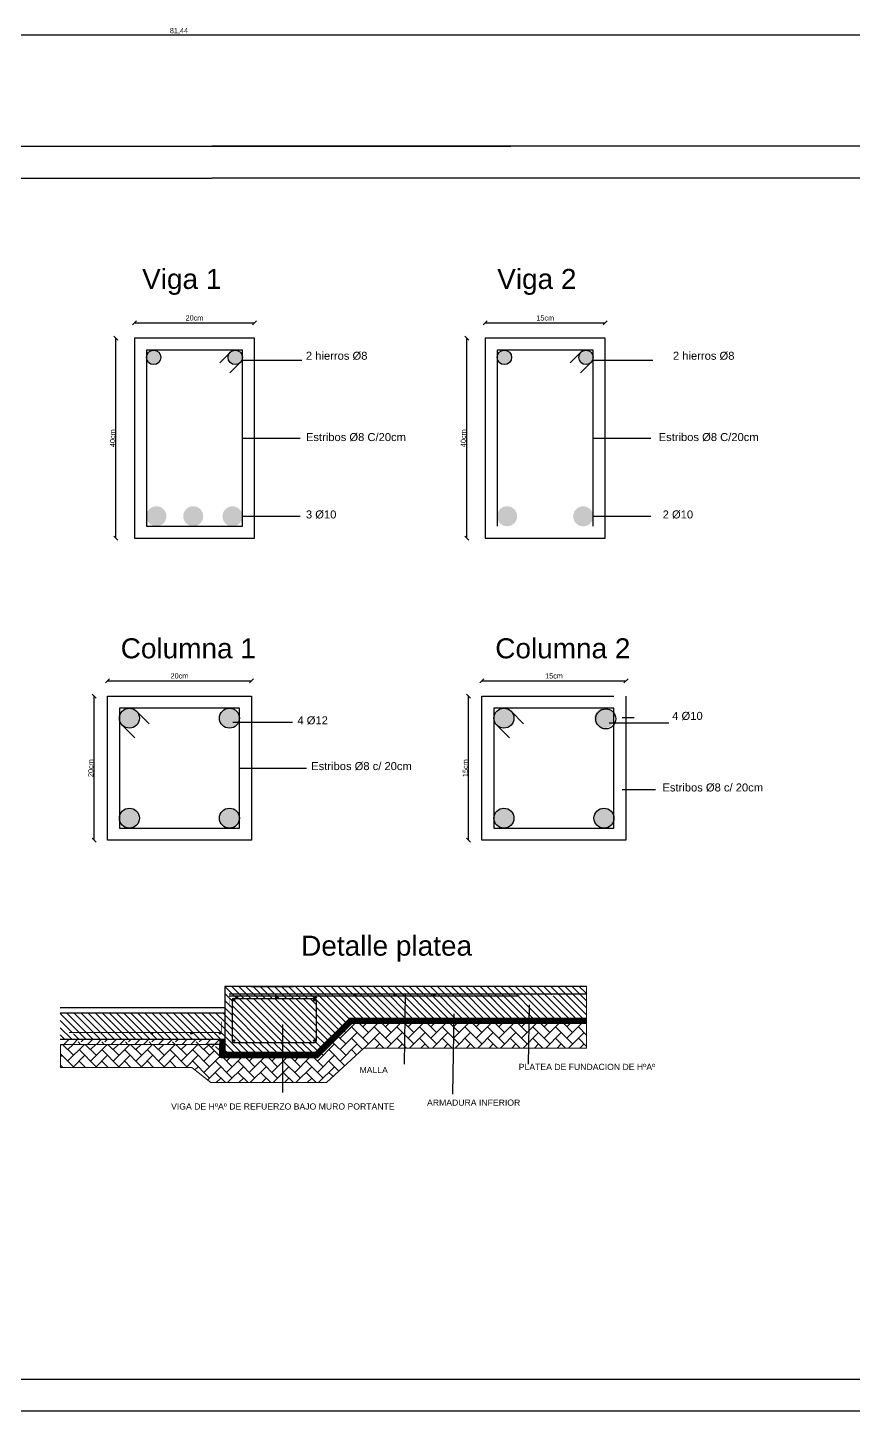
# Model space of a CAD drawing. Header units: millimetres. Extents: x 1356 to 2849, y 1307 to 1361.
# Drawn here: x 2640.15 to 2660.78, y 1326.13 to 1360.71 of the extents above; entities that cross this region are included whole.
import ezdxf

# ---------------------------------------------------------------- set-up
doc = ezdxf.new("R2010")
doc.units = ezdxf.units.MM
doc.linetypes.add('DASHED2', pattern=[0.375, 0.25, -0.125])
doc.linetypes.add('JIS_02_0.7', pattern=[1.35, 0.75, -0.6])
for name, color, linetype in [('AGUA FRIA', 5, 'JIS_02_0.7'), ('AUX1', 1, 'Continuous'), ('ejes', 8, 'DASHED2'), ('ESTRUCTURAS', 7, 'Continuous'), ('HORMIGÓN', 1, 'Continuous'), ('RETAK', 7, 'Continuous')]:
    doc.layers.add(name, color=color, linetype=linetype)
doc.layers.add('MUROS', color=1, linetype='Continuous', lineweight=30)
doc.styles.add('Arial', font='arial.ttf', dxfattribs={"height": 0.15})
doc.styles.get("Standard").update_dxf_attribs({"font": 'arial.ttf'})
doc.dimstyles.new('Joel', dxfattribs={"dimtxt": 0.13, "dimasz": 0.1, "dimexe": 1.25, "dimexo": 0.625, "dimgap": 0.0176, "dimtad": 1, "dimtxsty": 'Standard', "dimblk": 'OBLIQUE', "dimcen": 2.5, "dimse1": 1, "dimse2": 1, "dimclre": 256, "dimadec": 0, "dimazin": 0, "dimtfac": 1, "dimtmove": 0, "dimatfit": 3, "dimldrblk": 'OBLIQUE', "dimfxl": 1, "dimarcsym": 0})
pattern_1 = [(135, (4609.80737, 140.97154), (0.0886100576, 0.0886100576), [])]

# ---------------------------------------------------------------- blocks, each defined once
blk = doc.blocks.new('_Oblique')
at = {"color": 0, "linetype": 'ByBlock', "lineweight": -2}
blk.add_line((-0.5, -0.5), (0.5, 0.5), dxfattribs=at)
blk = doc.blocks.new('*D68')
at = {"color": 0, "lineweight": -2, "transparency": 16777216}
blk.add_line((2642.141, 1344.385), (2645.741, 1344.385), dxfattribs=at)
at = {"layer": 'Defpoints', "color": 0, "transparency": 16777216}
for p in [(2645.741, 1344.385), (2642.141, 1343.863), (2645.741, 1343.863)]:
    blk.add_point(p, dxfattribs=at)
at = {"color": 0, "lineweight": -2, "transparency": 16777216, "xscale": 0.1, "yscale": 0.1, "zscale": 0.1, "rotation": 180}
blk.add_blockref('_Oblique', (2642.141, 1344.385), dxfattribs=at)
at = {"color": 0, "lineweight": -2, "transparency": 16777216, "xscale": 0.1, "yscale": 0.1, "zscale": 0.1}
blk.add_blockref('_Oblique', (2645.741, 1344.385), dxfattribs=at)
at = {"color": 0, "transparency": 16777216, "insert": (2643.941, 1344.509), "char_height": 0.13, "attachment_point": 5}
blk.add_mtext('20cm', dxfattribs=at)
blk = doc.blocks.new('*D69')
at = {"color": 0, "lineweight": -2, "transparency": 16777216}
blk.add_line((2641.809, 1340.404), (2641.809, 1344.004), dxfattribs=at)
at = {"layer": 'Defpoints', "color": 0, "transparency": 16777216}
for p in [(2641.809, 1344.004), (2642.141, 1344.004), (2642.157, 1340.404)]:
    blk.add_point(p, dxfattribs=at)
at = {"color": 0, "lineweight": -2, "transparency": 16777216, "xscale": 0.1, "yscale": 0.1, "zscale": 0.1}
for p, rotation in [((2641.809, 1344.004), 90), ((2641.809, 1340.404), 270)]:
    blk.add_blockref('_Oblique', p, dxfattribs=dict(at, rotation=rotation))
at = {"color": 0, "transparency": 16777216, "insert": (2641.725, 1342.204), "char_height": 0.13, "attachment_point": 5, "rotation": 90}
blk.add_mtext('20cm', dxfattribs=at)
blk = doc.blocks.new('*D66')
at = {"color": 0, "lineweight": -2, "transparency": 16777216}
blk.add_line((2651.501, 1344.385), (2655.101, 1344.385), dxfattribs=at)
at = {"layer": 'Defpoints', "color": 0, "transparency": 16777216}
for p in [(2655.101, 1344.385), (2651.501, 1343.863), (2655.101, 1343.863)]:
    blk.add_point(p, dxfattribs=at)
at = {"color": 0, "lineweight": -2, "transparency": 16777216, "xscale": 0.1, "yscale": 0.1, "zscale": 0.1, "rotation": 180}
blk.add_blockref('_Oblique', (2651.501, 1344.385), dxfattribs=at)
at = {"color": 0, "lineweight": -2, "transparency": 16777216, "xscale": 0.1, "yscale": 0.1, "zscale": 0.1}
blk.add_blockref('_Oblique', (2655.101, 1344.385), dxfattribs=at)
at = {"color": 0, "transparency": 16777216, "insert": (2653.301, 1344.509), "char_height": 0.13, "attachment_point": 5}
blk.add_mtext('15cm', dxfattribs=at)
blk = doc.blocks.new('*D67')
at = {"color": 0, "lineweight": -2, "transparency": 16777216}
blk.add_line((2651.169, 1340.404), (2651.169, 1344.004), dxfattribs=at)
at = {"layer": 'Defpoints', "color": 0, "transparency": 16777216}
for p in [(2651.169, 1344.004), (2651.501, 1344.004), (2651.517, 1340.404)]:
    blk.add_point(p, dxfattribs=at)
at = {"color": 0, "lineweight": -2, "transparency": 16777216, "xscale": 0.1, "yscale": 0.1, "zscale": 0.1}
for p, rotation in [((2651.169, 1344.004), 90), ((2651.169, 1340.404), 270)]:
    blk.add_blockref('_Oblique', p, dxfattribs=dict(at, rotation=rotation))
at = {"color": 0, "transparency": 16777216, "insert": (2651.085, 1342.204), "char_height": 0.13, "attachment_point": 5, "rotation": 90}
blk.add_mtext('15cm', dxfattribs=at)
blk = doc.blocks.new('*D70')
at = {"color": 0, "lineweight": -2, "transparency": 16777216}
blk.add_line((2642.817, 1353.331), (2645.817, 1353.331), dxfattribs=at)
at = {"layer": 'Defpoints', "color": 0, "transparency": 16777216}
for p in [(2645.817, 1353.331), (2642.817, 1352.95), (2645.817, 1352.809)]:
    blk.add_point(p, dxfattribs=at)
at = {"color": 0, "lineweight": -2, "transparency": 16777216, "xscale": 0.1, "yscale": 0.1, "zscale": 0.1, "rotation": 180}
blk.add_blockref('_Oblique', (2642.817, 1353.331), dxfattribs=at)
at = {"color": 0, "lineweight": -2, "transparency": 16777216, "xscale": 0.1, "yscale": 0.1, "zscale": 0.1}
blk.add_blockref('_Oblique', (2645.817, 1353.331), dxfattribs=at)
at = {"color": 0, "transparency": 16777216, "insert": (2644.317, 1353.455), "char_height": 0.13, "attachment_point": 5}
blk.add_mtext('20cm', dxfattribs=at)
blk = doc.blocks.new('*D72')
at = {"color": 0, "lineweight": -2, "transparency": 16777216}
blk.add_line((2642.356, 1347.95), (2642.356, 1352.95), dxfattribs=at)
at = {"layer": 'Defpoints', "color": 0, "transparency": 16777216}
for p in [(2642.356, 1352.95), (2642.817, 1352.95), (2642.817, 1347.95)]:
    blk.add_point(p, dxfattribs=at)
at = {"color": 0, "lineweight": -2, "transparency": 16777216, "xscale": 0.1, "yscale": 0.1, "zscale": 0.1}
for p, rotation in [((2642.356, 1352.95), 90), ((2642.356, 1347.95), 270)]:
    blk.add_blockref('_Oblique', p, dxfattribs=dict(at, rotation=rotation))
at = {"color": 0, "transparency": 16777216, "insert": (2642.272, 1350.45), "char_height": 0.13, "attachment_point": 5, "rotation": 90}
blk.add_mtext('40cm', dxfattribs=at)
blk = doc.blocks.new('*D71')
at = {"color": 0, "lineweight": -2, "transparency": 16777216}
blk.add_line((2651.582, 1353.331), (2654.582, 1353.331), dxfattribs=at)
at = {"layer": 'Defpoints', "color": 0, "transparency": 16777216}
for p in [(2654.582, 1353.331), (2651.582, 1352.95), (2654.582, 1352.809)]:
    blk.add_point(p, dxfattribs=at)
at = {"color": 0, "lineweight": -2, "transparency": 16777216, "xscale": 0.1, "yscale": 0.1, "zscale": 0.1, "rotation": 180}
blk.add_blockref('_Oblique', (2651.582, 1353.331), dxfattribs=at)
at = {"color": 0, "lineweight": -2, "transparency": 16777216, "xscale": 0.1, "yscale": 0.1, "zscale": 0.1}
blk.add_blockref('_Oblique', (2654.582, 1353.331), dxfattribs=at)
at = {"color": 0, "transparency": 16777216, "insert": (2653.082, 1353.455), "char_height": 0.13, "attachment_point": 5}
blk.add_mtext('15cm', dxfattribs=at)
blk = doc.blocks.new('*D73')
at = {"color": 0, "lineweight": -2, "transparency": 16777216}
blk.add_line((2651.12, 1347.95), (2651.12, 1352.95), dxfattribs=at)
at = {"layer": 'Defpoints', "color": 0, "transparency": 16777216}
for p in [(2651.12, 1352.95), (2651.582, 1352.95), (2651.582, 1347.95)]:
    blk.add_point(p, dxfattribs=at)
at = {"color": 0, "lineweight": -2, "transparency": 16777216, "xscale": 0.1, "yscale": 0.1, "zscale": 0.1}
for p, rotation in [((2651.12, 1352.95), 90), ((2651.12, 1347.95), 270)]:
    blk.add_blockref('_Oblique', p, dxfattribs=dict(at, rotation=rotation))
at = {"color": 0, "transparency": 16777216, "insert": (2651.036, 1350.45), "char_height": 0.13, "attachment_point": 5, "rotation": 90}
blk.add_mtext('40cm', dxfattribs=at)
blk = doc.blocks.new('*D120')
at = {"color": 0, "lineweight": -2, "transparency": 16777216}
blk.add_line((2603.213, 1360.528), (2684.648, 1360.528), dxfattribs=at)
at = {"layer": 'Defpoints', "color": 0, "transparency": 16777216}
for p in [(2684.648, 1360.528), (2603.213, 1357.751), (2684.648, 1357.751)]:
    blk.add_point(p, dxfattribs=at)
at = {"color": 0, "lineweight": -2, "transparency": 16777216, "xscale": 0.1, "yscale": 0.1, "zscale": 0.1, "rotation": 180}
blk.add_blockref('_Oblique', (2603.213, 1360.528), dxfattribs=at)
at = {"color": 0, "lineweight": -2, "transparency": 16777216, "xscale": 0.1, "yscale": 0.1, "zscale": 0.1}
blk.add_blockref('_Oblique', (2684.648, 1360.528), dxfattribs=at)
at = {"color": 0, "transparency": 16777216, "insert": (2643.93, 1360.624), "char_height": 0.13, "attachment_point": 5}
blk.add_mtext('81,44', dxfattribs=at)

msp = doc.modelspace()

# ---------------------------------------------------------------- hatches: boundary and pattern name
at = {"lineweight": 9, "ltscale": 0.1}
h = msp.add_hatch(dxfattribs=at)
h.set_pattern_fill('LINE', color=256, scale=0.039469, angle=45, style=0)
h.set_pattern_definition(pattern_1)
h.paths.add_polyline_path([(2647.36009, 1336.41476, 0.41421356), (2647.3272, 1336.44765), (2645.2892, 1336.44765, 0.41421356), (2645.25631, 1336.41476), (2645.25631, 1335.3849, 0.41421356), (2645.2892, 1335.35201), (2646.52355, 1335.35201), (2646.52355, 1335.10355), (2645.07197, 1335.10355), (2645.07197, 1336.74808), (2654.11139, 1336.74808), (2654.11139, 1336.55767), (2649.58656, 1336.55767), (2649.57898, 1335.9587), (2648.20011, 1335.9587), (2647.34495, 1335.10355), (2646.52355, 1335.10355), (2646.52355, 1335.35201), (2647.3272, 1335.35201, 0.41421356), (2647.36009, 1335.3849)])
h.paths.add_polyline_path([(2647.36596, 1336.47505, 1), (2647.32649, 1336.47505, 1)], flags=16)
h.paths.add_polyline_path([(2648.35172, 1336.53526, 1), (2648.31225, 1336.53526, 1)], flags=16)
h.paths.add_polyline_path([(2646.3843, 1336.47505, 1), (2646.34483, 1336.47505, 1)], flags=16)
h.paths.add_polyline_path([(2649.34279, 1336.53526, 1), (2649.30332, 1336.53526, 1)], flags=16)
h.paths.add_polyline_path([(2645.35691, 1336.47505, 1), (2645.39638, 1336.47505, 1)], flags=16)
h.paths.add_polyline_path([(2649.58656, 1336.55767), (2654.11139, 1336.55767), (2654.11139, 1335.9587), (2649.57898, 1335.9587)], flags=17)
h.paths.add_polyline_path([(2650.33071, 1336.53526, 1), (2650.29124, 1336.53526, 1)], flags=16)
h.paths.add_polyline_path([(2651.31875, 1336.53526, 1), (2651.27928, 1336.53526, 1)], flags=16)
h.paths.add_polyline_path([(2652.30679, 1336.53526, 1), (2652.26732, 1336.53526, 1)], flags=16)
h.paths.add_polyline_path([(2653.29482, 1336.53526, 1), (2653.25535, 1336.53526, 1)], flags=16)
h = msp.add_hatch(dxfattribs=at)
h.set_pattern_fill('ANSI31', color=256, scale=0.039469, style=0)
h.set_pattern_definition([(135, (4558.10443, 139.5712), (0.0886100576, 0.0886100576), [])])
h.paths.add_polyline_path([(2645.25631, 1336.41476), (2645.26594, 1336.43802), (2645.2892, 1336.44765), (2647.3272, 1336.44765), (2647.35046, 1336.43802), (2647.36009, 1336.41476), (2647.36009, 1336.06052), (2645.33594, 1336.06052), (2645.33594, 1335.59806), (2645.25631, 1335.59806)])
h.paths.add_polyline_path([(2647.33995, 1336.4094, 1), (2647.29259, 1336.4094, 1)], flags=16)
h.paths.add_polyline_path([(2645.32737, 1336.4094, 1), (2645.28, 1336.4094, 1)], flags=16)
h.paths.add_polyline_path([(2645.33594, 1336.06052), (2647.36009, 1336.06052), (2647.36009, 1335.3849), (2647.35046, 1335.36164), (2647.3272, 1335.35201), (2646.52355, 1335.35201), (2646.52355, 1335.59806), (2645.33594, 1335.59806)])
h.paths.add_polyline_path([(2647.23254, 1335.57695, 1), (2647.27201, 1335.57695, 1)], flags=16)
h.paths.add_polyline_path([(2647.29259, 1335.39423, 1), (2647.33995, 1335.39423, 1)], flags=16)
h.paths.add_polyline_path([(2646.52355, 1335.59806), (2646.52355, 1335.35201), (2645.2892, 1335.35201), (2645.26594, 1335.36164), (2645.25631, 1335.3849), (2645.25631, 1335.56325, 0.67486315), (2645.29025, 1335.57695, 0.67486315), (2645.25631, 1335.59064), (2645.25631, 1335.59806)])
h.paths.add_polyline_path([(2646.28096, 1335.57695, 1), (2646.24149, 1335.57695, 1)], flags=16)
h.paths.add_polyline_path([(2645.28, 1335.39423, 1), (2645.32737, 1335.39423, 1)], flags=16)
h = msp.add_hatch(dxfattribs=at)
h.set_pattern_fill('LINE', color=256, scale=0.039469, angle=45, style=0)
h.set_pattern_definition(pattern_1)
h.paths.add_polyline_path([(2645.07197, 1336.09027), (2645.07197, 1335.43245), (2640.96415, 1335.43245), (2640.96415, 1336.09027)])
h.paths.add_polyline_path([(2644.22248, 1335.57695, 1), (2644.26195, 1335.57695, 1)], flags=16)
h.paths.add_polyline_path([(2643.23143, 1335.57695, 1), (2643.2709, 1335.57695, 1)], flags=16)
h.paths.add_polyline_path([(2644.97853, 1335.57695, 1), (2644.93906, 1335.57695, 1)], flags=16)
h.paths.add_polyline_path([(2642.24072, 1335.57695, 1), (2642.28019, 1335.57695, 1)], flags=16)
h.paths.add_polyline_path([(2641.25945, 1335.57695, 1), (2641.29892, 1335.57695, 1)], flags=16)
h = msp.add_hatch(dxfattribs=at)
h.set_pattern_fill('AR-HBONE', color=256, scale=0.001973, style=0)
h.set_pattern_definition([(135, (4558.10443, 139.5712), (-3e-17, 0.283552184), [0.60150502, -0.20050167]), (45, (4557.96265, 139.71297), (-3e-17, 0.283552184), [0.60150502, -0.20050167])])
h.paths.add_polyline_path([(2652.2368, 1335.82714), (2654.11139, 1335.82714), (2654.11101, 1335.20668), (2652.2244, 1335.20668)])
h.paths.add_polyline_path([(2650.80298, 1335.82714), (2652.2368, 1335.82714), (2652.2244, 1335.20668), (2650.79203, 1335.20668)])
h.paths.add_polyline_path([(2649.57732, 1335.82714), (2650.80298, 1335.82714), (2650.79203, 1335.20668), (2649.56946, 1335.20668)])
h.paths.add_polyline_path([(2648.2546, 1335.82714), (2649.57732, 1335.82714), (2649.56946, 1335.20668), (2648.55226, 1335.20668), (2647.61669, 1334.34453), (2646.52355, 1334.34453), (2646.52355, 1334.97198), (2647.39944, 1334.97198)])
h.paths.add_polyline_path([(2644.24862, 1334.72514), (2640.96792, 1334.72514), (2640.96792, 1335.30089), (2644.6592, 1335.30089), (2644.9881, 1334.97198), (2646.52355, 1334.97198), (2646.52355, 1334.34453), (2644.72462, 1334.34453)])
h = msp.add_hatch(dxfattribs=at)
h.set_pattern_fill('EARTH', color=256, scale=0.065781, angle=45, style=0)
h.set_pattern_definition([(135, (4609.80737, 140.97154), (-5e-17, 0.59073372), [0.41771182, -0.41771182]), (135, (4609.91814, 141.0823), (-5e-17, 0.59073372), [0.41771182, -0.41771182]), (135, (4610.0289, 141.19307), (-5e-17, 0.59073372), [0.41771182, -0.41771182]), (45, (4610.0289, 141.2669), (0.59073372, 5e-17), [0.41771182, -0.41771182]), (45, (4609.91814, 141.37767), (0.59073372, 5e-17), [0.41771182, -0.41771182]), (45, (4609.80737, 141.48844), (0.59073372, 5e-17), [0.41771182, -0.41771182])])
h.paths.add_polyline_path([(2640.96792, 1335.43245), (2645.00619, 1335.43245), (2645.00619, 1335.30089), (2644.94041, 1335.30089), (2644.6592, 1335.30089), (2640.96792, 1335.30089)])
h.paths.add_polyline_path([(2644.6592, 1335.30089), (2644.94041, 1335.30089), (2644.94041, 1335.01968)])
at = {"layer": 'AGUA FRIA', "ltscale": 0.01, "true_color": 0x000000}
h = msp.add_hatch(color=18, dxfattribs=at)
h.paths.add_polyline_path([(2642.94735, 1340.95296, 1), (2642.44735, 1340.95296, 1)])
h.paths.add_polyline_path([(2645.44735, 1340.95296, 1), (2644.94735, 1340.95296, 1)])
h.paths.add_polyline_path([(2645.44735, 1343.45296, 1), (2644.94735, 1343.45296, 1)])
h.paths.add_polyline_path([(2642.94735, 1343.45296, 1), (2642.44735, 1343.45296, 1)])
h.paths.add_polyline_path([(2651.80705, 1340.95296, 1), (2652.30705, 1340.95296, 1)])
h.paths.add_polyline_path([(2654.30705, 1340.95296, 1), (2654.80705, 1340.95296, 1)])
h.paths.add_polyline_path([(2654.30705, 1343.45296, 1), (2654.80705, 1343.45296, 1)])
h.paths.add_polyline_path([(2652.30705, 1343.45296, 1), (2651.80705, 1343.45296, 1)])
h.paths.add_polyline_path([(2653.78168, 1348.49751, 0.37590498), (2653.99864, 1348.2497), (2654.06472, 1348.2497, 0.37590498), (2654.28168, 1348.49751, 1)])
h.paths.add_polyline_path([(2651.88168, 1348.52458), (2651.88168, 1348.47483, 0.9513674), (2652.38044, 1348.4997, 0.9513674)])
h.paths.add_polyline_path([(2654.25262, 1352.37064, 0.1294768), (2654.28168, 1352.45777), (2654.28168, 1352.48099, 0.96829785), (2653.92141, 1352.46938, 0.59612387), (2654.20047, 1352.31849)])
h.paths.add_polyline_path([(2652.24232, 1352.46938, 1), (2651.88168, 1352.46938, 1)])
h.paths.add_polyline_path([(2645.0171, 1348.49751, 0.37590498), (2645.23406, 1348.2497), (2645.30014, 1348.2497, 0.37590498), (2645.5171, 1348.49751, 1)])
h.paths.add_polyline_path([(2644.53631, 1348.4997, 1), (2644.03631, 1348.4997, 1)])
h.paths.add_polyline_path([(2643.1171, 1348.52458), (2643.1171, 1348.47483, 0.9513674), (2643.61586, 1348.4997, 0.9513674)])
h.paths.add_polyline_path([(2643.47774, 1352.46938, 1), (2643.1171, 1352.46938, 1)])
h.paths.add_polyline_path([(2645.18775, 1352.57035, 0.14968757), (2645.15683, 1352.46938, 0.59612387), (2645.43589, 1352.31849), (2645.48803, 1352.37064, 0.1294768), (2645.5171, 1352.45777), (2645.5171, 1352.48099, 0.57945846), (2645.23618, 1352.61878)])

# ---------------------------------------------------------------- linework, layer by layer
at = {"linetype": 'Continuous', "ltscale": 0.02}
for p, q in [((2603.21262, 1357.7507), (2652.22421, 1357.7507)), ((2680.02737, 1357.7507), (2644.74784, 1357.7507))]:
    msp.add_line(p, q, dxfattribs=at)
for p, q in [((2607.26169, 1356.93546), (2644.74784, 1356.9507)), ((2679.22737, 1356.9507), (2644.74784, 1356.9507)), ((2642.8171, 1352.9497), (2642.8171, 1347.9497)), ((2645.8171, 1352.9497), (2642.8171, 1352.9497)), ((2645.8171, 1347.9497), (2645.8171, 1352.9497)), ((2651.58168, 1352.9497), (2651.58168, 1347.9497)), ((2654.58168, 1352.9497), (2651.58168, 1352.9497)), ((2654.58168, 1347.9497), (2654.58168, 1352.9497)), ((2643.1171, 1352.6497), (2643.1171, 1348.2497)), ((2645.5171, 1352.6497), (2643.1171, 1352.6497)), ((2645.2671, 1352.6497), (2644.95141, 1352.33402)), ((2645.5171, 1352.3997), (2645.20141, 1352.08402)), ((2645.5171, 1348.2497), (2645.5171, 1352.6497)), ((2645.5171, 1352.3997), (2647.00376, 1352.3997)), ((2651.88168, 1352.6497), (2651.88168, 1348.2497)), ((2654.28168, 1352.6497), (2651.88168, 1352.6497)), ((2654.01946, 1352.6497), (2653.70378, 1352.33402)), ((2654.28168, 1352.3997), (2653.96599, 1352.08402)), ((2654.28168, 1348.2497), (2654.28168, 1352.6497)), ((2654.28168, 1352.3997), (2655.76835, 1352.3997)), ((2645.5171, 1350.4497), (2646.95979, 1350.4497)), ((2654.28168, 1350.4497), (2655.72437, 1350.4497)), ((2643.1171, 1348.2497), (2645.5171, 1348.2497)), ((2645.5171, 1348.49751), (2646.95964, 1348.49751)), ((2654.28168, 1348.49751), (2655.72422, 1348.49751)), ((2642.8171, 1347.9497), (2645.8171, 1347.9497)), ((2651.58168, 1347.9497), (2654.58168, 1347.9497)), ((2642.14097, 1343.70402), (2642.14097, 1344.00402)), ((2642.14097, 1344.00402), (2645.44097, 1344.00402)), ((2645.44097, 1344.00402), (2645.74097, 1344.00402)), ((2645.74097, 1344.00402), (2645.74097, 1340.70402)), ((2651.50066, 1343.70402), (2651.50066, 1344.00402)), ((2651.50066, 1344.00402), (2654.80066, 1344.00402)), ((2655.10066, 1344.00402), (2655.10066, 1340.70402)), ((2642.14097, 1340.70402), (2642.14097, 1343.70402)), ((2642.44097, 1343.70402), (2642.44097, 1340.70402)), ((2645.44097, 1343.70402), (2642.44097, 1343.70402)), ((2642.44097, 1343.70402), (2642.44097, 1343.20402)), ((2642.86774, 1343.6308), (2643.18343, 1343.31511)), ((2645.44097, 1340.70402), (2645.44097, 1343.70402)), ((2651.50066, 1340.70402), (2651.50066, 1343.70402)), ((2651.80066, 1343.70402), (2651.80066, 1340.70402)), ((2654.80066, 1343.70402), (2651.80066, 1343.70402)), ((2651.80066, 1343.70402), (2651.80066, 1343.20402)), ((2652.22743, 1343.6308), (2652.54312, 1343.31511)), ((2654.80066, 1340.70402), (2654.80066, 1343.70402)), ((2655.00288, 1343.46992), (2655.30288, 1343.46992)), ((2642.51419, 1343.27725), (2642.82987, 1342.96156)), ((2645.27927, 1343.35463), (2646.76477, 1343.35463)), ((2651.87388, 1343.27725), (2652.18957, 1342.96156)), ((2654.68344, 1343.33621), (2656.16895, 1343.33621)), ((2645.44097, 1342.20402), (2647.11461, 1342.20402)), ((2655.00288, 1341.66992), (2655.83971, 1341.66992)), ((2642.14097, 1340.40402), (2642.14097, 1340.70402)), ((2642.44097, 1340.70402), (2645.44097, 1340.70402)), ((2645.74097, 1340.70402), (2645.74097, 1340.40402)), ((2651.50066, 1340.40402), (2651.50066, 1340.70402)), ((2651.80066, 1340.70402), (2654.80066, 1340.70402)), ((2655.10066, 1340.70402), (2655.10066, 1340.40402)), ((2645.74097, 1340.40402), (2642.14097, 1340.40402)), ((2655.10066, 1340.40402), (2651.50066, 1340.40402)), ((2607.26169, 1326.9307), (2679.22737, 1326.9307)), ((2680.02737, 1326.1307), (2603.21262, 1326.1307))]:
    msp.add_line(p, q)
at = {"lineweight": 9, "ltscale": 0.1}
msp.add_line((2654.11139, 1336.74808), (2654.11139, 1335.56469), dxfattribs=at)
at = {"ltscale": 0.1}
for p, q in [((2640.96415, 1335.43245), (2645.07197, 1335.43245)), ((2644.94041, 1335.30089), (2644.6592, 1335.30089))]:
    msp.add_line(p, q, dxfattribs=at)
at = {"lineweight": 9, "ltscale": 0.1}
for points, const_width in [([(2654.11139, 1336.55767), (2645.18297, 1336.55767)], 0.00987), ([(2652.42769, 1336.50598), (2645.18297, 1336.50598)], 0.00987), ([(2645.18297, 1336.50598), (2645.18297, 1336.24196)], 0.00987), ([(2654.11139, 1335.89292), (2648.22735, 1335.89292), (2647.3722, 1335.03776), (2645.00619, 1335.03776), (2645.00619, 1335.43245)], 0.13156)]:
    msp.add_lwpolyline(points, dxfattribs=dict(at, const_width=const_width))
at = {"lineweight": 9, "ltscale": 0.1, "const_width": 0.00987}
msp.add_lwpolyline([(2647.3272, 1336.44765), (2645.2892, 1336.44765), (2645.26594, 1336.43802), (2645.25631, 1336.41476), (2645.25631, 1335.3849), (2645.26594, 1335.36164), (2645.2892, 1335.35201), (2647.3272, 1335.35201), (2647.35046, 1335.36164), (2647.36009, 1335.3849), (2647.36009, 1336.41476), (2647.35046, 1336.43802)], close=True, dxfattribs=at)
at = {"lineweight": 9, "ltscale": 0.1}
msp.add_lwpolyline([(2654.11139, 1335.82714), (2648.2546, 1335.82714), (2647.39944, 1334.97198), (2644.9881, 1334.97198), (2644.6592, 1335.30089), (2640.96792, 1335.30089), (2640.96792, 1334.72514), (2644.24862, 1334.72514), (2644.72462, 1334.34453), (2647.61669, 1334.34453), (2648.55226, 1335.20668), (2654.11101, 1335.20668)], close=True, dxfattribs=at)
for points in [[(2644.98773, 1335.59806), (2641.189, 1335.59806)], [(2644.9881, 1334.97198), (2644.94041, 1334.97198), (2644.94041, 1335.30089)], [(2644.94041, 1335.30089), (2645.07197, 1335.30089)]]:
    msp.add_lwpolyline(points, dxfattribs=at)
for centre, radius in [((2643.29742, 1352.46938), 0.18032), ((2645.33715, 1352.46938), 0.18032), ((2652.062, 1352.46938), 0.18032), ((2654.10173, 1352.46938), 0.18032), ((2642.69097, 1343.45402), 0.25), ((2645.19097, 1343.45402), 0.25), ((2652.05066, 1343.45402), 0.25), ((2654.59514, 1343.4356), 0.25), ((2642.69097, 1340.95402), 0.25), ((2645.19097, 1340.95402), 0.25), ((2652.05066, 1340.95402), 0.25), ((2654.55066, 1340.95402), 0.25)]:
    msp.add_circle(centre, radius)
at = {"layer": 'AUX1'}
for p, q in [((2649.56437, 1334.8039), (2649.58656, 1336.55767)), ((2652.66557, 1334.8039), (2652.68776, 1336.28987)), ((2646.52355, 1334.09697), (2646.52355, 1335.80092)), ((2650.77175, 1334.05864), (2650.8071, 1336.06052))]:
    msp.add_line(p, q, dxfattribs=at)
at = {"layer": 'ejes', "linetype": 'Continuous', "ltscale": 0.1}
msp.add_line((2645.07197, 1336.74808), (2645.07197, 1336.41917), dxfattribs=at)
at = {"layer": 'ESTRUCTURAS', "color": 4}
for p, q in [((2654.11139, 1336.55767), (2645.18297, 1336.55767)), ((2652.42769, 1336.50598), (2645.18297, 1336.50598))]:
    msp.add_line(p, q, dxfattribs=at)
at = {"layer": 'ESTRUCTURAS', "color": 3}
for p, q in [((2645.25631, 1336.41476), (2645.25631, 1335.3849)), ((2645.2892, 1336.44765), (2647.3272, 1336.44765)), ((2647.36009, 1336.41476), (2647.36009, 1335.3849)), ((2645.2892, 1335.35201), (2647.3272, 1335.35201))]:
    msp.add_line(p, q, dxfattribs=at)
at = {"layer": 'ESTRUCTURAS', "color": 4, "const_width": 0.00987}
for points in [[(2644.98773, 1335.59806), (2644.98773, 1335.86589)], [(2641.189, 1335.59806), (2644.98773, 1335.59806)]]:
    msp.add_lwpolyline(points, dxfattribs=at)
at = {"layer": 'ESTRUCTURAS', "color": 4}
for centre, radius in [((2645.37664, 1336.47505), 0.01973), ((2646.36457, 1336.47505), 0.01973), ((2647.34623, 1336.47505), 0.01973), ((2648.33198, 1336.53526), 0.01973), ((2649.32305, 1336.53526), 0.01973), ((2650.31098, 1336.53526), 0.01973), ((2645.30368, 1336.4094), 0.02368), ((2647.31627, 1336.4094), 0.02368), ((2643.25116, 1335.57695), 0.01973), ((2644.24221, 1335.57695), 0.01973), ((2644.9588, 1335.57695), 0.01973), ((2645.30368, 1335.39423), 0.02368), ((2647.31627, 1335.39423), 0.02368)]:
    msp.add_circle(centre, radius, dxfattribs=at)
at = {"layer": 'ESTRUCTURAS', "color": 3}
for centre, start, end in [((2645.2892, 1336.41476), 90, 180), ((2647.3272, 1336.41476), 0, 90), ((2645.2892, 1335.3849), 180, 270), ((2647.3272, 1335.3849), 270, 0)]:
    msp.add_arc(centre, 0.03289, start, end, dxfattribs=at)
at = {"layer": 'HORMIGÓN'}
msp.add_line((2646.92127, 1336.74808), (2645.60565, 1336.74808), dxfattribs=at)
at = {"layer": 'MUROS'}
for p, q in [((2654.11139, 1336.74808), (2645.07197, 1336.74808)), ((2645.07197, 1336.74808), (2645.07197, 1336.41917)), ((2645.07197, 1336.74808), (2645.07197, 1335.10355)), ((2640.96415, 1336.22183), (2645.07197, 1336.22183)), ((2640.96415, 1336.09027), (2645.07197, 1336.09027)), ((2647.34495, 1335.10355), (2648.20011, 1335.9587)), ((2647.39944, 1334.97198), (2648.2546, 1335.82714)), ((2648.20011, 1335.9587), (2654.11139, 1335.9587)), ((2648.2546, 1335.82714), (2654.11139, 1335.82714)), ((2640.96415, 1335.43245), (2645.07197, 1335.43245)), ((2644.9881, 1334.97198), (2644.6592, 1335.30089)), ((2645.07197, 1335.10355), (2647.34495, 1335.10355)), ((2644.9881, 1334.97198), (2647.39944, 1334.97198))]:
    msp.add_line(p, q, dxfattribs=at)
at = {"layer": 'RETAK'}
msp.add_line((2645.73721, 1336.74808), (2646.78971, 1336.74808), dxfattribs=at)

# ---------------------------------------------------------------- texts
at = {"lineweight": 9, "ltscale": 0.1, "style": 'Arial'}
for s, height, p in [('MALLA  ', 0.154718, (2648.44082, 1334.58211)), ('PLATEA DE FUNDACION DE HºAº ', 0.1547178, (2652.42053, 1334.6608)), ('VIGA DE HºAº DE REFUERZO BAJO MURO PORTANTE', 0.1547178, (2643.73317, 1333.67172)), ('ARMADURA INFERIOR', 0.1547178, (2650.12951, 1333.76837))]:
    msp.add_text(s, height=height, dxfattribs=at).set_placement(p)
at = {"attachment_point": 1}
for s, insert, char_height, width in [('Viga 1', (2643.00867, 1354.68022), 0.5, 5.6751976), ('Viga 2', (2651.8826, 1354.68022), 0.5, 5.6751976), ('2 hierros %%C8 ', (2647.10235, 1352.61058), 0.2, 4.3071662), ('2 hierros %%C8 ', (2656.27413, 1352.61058), 0.2, 4.3071662), ('Estribos %%C8 C/20cm', (2647.10235, 1350.57808), 0.2, 4.3071662), ('Estribos %%C8 C/20cm', (2655.91667, 1350.57808), 0.2, 4.3071662), ('3 %%C10', (2647.10235, 1348.64446), 0.2, 4.3071662), ('2 %%C10', (2656.01744, 1348.64446), 0.2, 4.3071662), ('Columna 1', (2642.47403, 1345.44918), 0.5, 5.6751976), ('Columna 2', (2651.83372, 1345.44918), 0.5, 5.6751976), ('4 %%C12', (2646.89011, 1343.49878), 0.2, 4.3071662), ('4 %%C10', (2656.25587, 1343.61021), 0.2, 4.3071662), ('Estribos %%C8 c/ 20cm', (2647.2333, 1342.35563), 0.2, 4.3071662), ('Estribos %%C8 c/ 20cm', (2656.01139, 1341.82153), 0.2, 4.3071662)]:
    msp.add_mtext(s, dxfattribs=dict(at, insert=insert, char_height=char_height, width=width))
at = {"insert": (2646.9829, 1338.01756), "char_height": 0.5, "attachment_point": 1}
msp.add_mtext_dynamic_manual_height_columns('Detalle platea', width=13.6050551, gutter_width=12.5, heights=[0], dxfattribs=at)

# ---------------------------------------------------------------- dimensions: what is measured, and where the dimension line sits
dim = msp.add_linear_dim(base=(2684.64784, 1360.52832), p1=(2603.21262, 1357.7507), p2=(2684.64784, 1357.7507), dimstyle='Joel', override={"dimfxl": 0.1, "dimarcsym": 2})
dim.commit()
dim.dimension.update_dxf_attribs({"geometry": '*D120', "text_midpoint": (2643.93023, 1360.62405)})
for base, p1, p2, text, picture, middle in [((2645.8171, 1353.3307), (2642.8171, 1352.9497), (2645.8171, 1352.80884), '20cm', '*D70', (2644.3171, 1353.45467)), ((2654.58168, 1353.3307), (2651.58168, 1352.9497), (2654.58168, 1352.80884), '15cm', '*D71', (2653.08168, 1353.45467)), ((2645.74097, 1344.38502), (2642.14097, 1343.86316), (2645.74097, 1343.86316), '20cm', '*D68', (2643.94097, 1344.50899)), ((2655.10066, 1344.38502), (2651.50066, 1343.86316), (2655.10066, 1343.86316), '15cm', '*D66', (2653.30066, 1344.50899))]:
    dim = msp.add_linear_dim(base=base, p1=p1, p2=p2, text=text, dimstyle='Joel', override={"dimgap": 0.0576})
    dim.commit()
    dim.dimension.update_dxf_attribs({"geometry": picture, "text_midpoint": middle})
for base, p1, p2, text, picture, middle in [((2642.3555, 1352.9497), (2642.8171, 1347.9497), (2642.8171, 1352.9497), '40cm', '*D72', (2642.27153, 1350.4497)), ((2651.12009, 1352.9497), (2651.58168, 1347.9497), (2651.58168, 1352.9497), '40cm', '*D73', (2651.03611, 1350.4497)), ((2641.80913, 1344.00402), (2642.15684, 1340.40402), (2642.14097, 1344.00402), '20cm', '*D69', (2641.72515, 1342.20402)), ((2651.16882, 1344.00402), (2651.51653, 1340.40402), (2651.50066, 1344.00402), '15cm', '*D67', (2651.08484, 1342.20402))]:
    dim = msp.add_linear_dim(base=base, p1=p1, p2=p2, angle=90, text=text, dimstyle='Joel')
    dim.commit()
    dim.dimension.update_dxf_attribs({"geometry": picture, "text_midpoint": middle})

doc.saveas('drawing.dxf')
